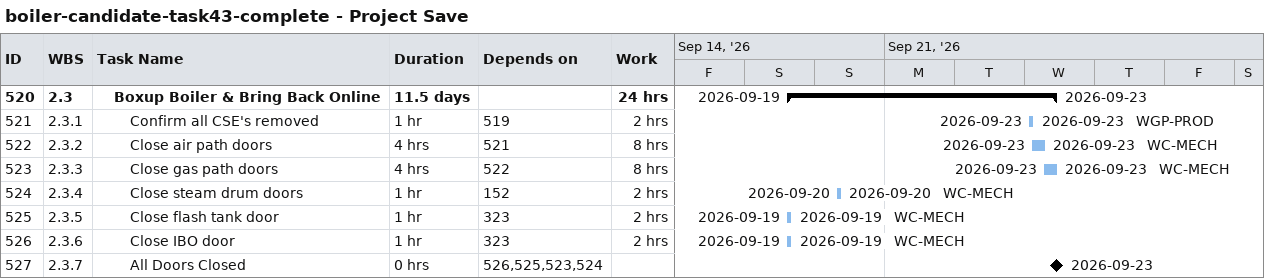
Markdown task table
boiler-candidate-task43-complete - Project Save

| ID | WBS | Task | Duration | Start | Finish | Predecessors | Resources | Work (h) |
|---|---|---|---|---|---|---|---|---|
| 520 | 2.3 | **Boxup Boiler & Bring Back Online** | 11.5d | 2026-09-19 | 2026-09-23 |  |  | 24 |
| 521 | 2.3.1 | Confirm all CSE's removed | 1h | 2026-09-23 | 2026-09-23 | 519 | WGP-PROD | 2 |
| 522 | 2.3.2 | Close air path doors | 4h | 2026-09-23 | 2026-09-23 | 521 | WC-MECH | 8 |
| 523 | 2.3.3 | Close gas path doors | 4h | 2026-09-23 | 2026-09-23 | 522 | WC-MECH | 8 |
| 524 | 2.3.4 | Close steam drum doors | 1h | 2026-09-20 | 2026-09-20 | 152 | WC-MECH | 2 |
| 525 | 2.3.5 | Close flash tank door | 1h | 2026-09-19 | 2026-09-19 | 323 | WC-MECH | 2 |
| 526 | 2.3.6 | Close IBO door | 1h | 2026-09-19 | 2026-09-19 | 323 | WC-MECH | 2 |
| 527 | 2.3.7 | All Doors Closed | 0h | 2026-09-23 | 2026-09-23 | 526, 525, 523, 524 |  |  |
